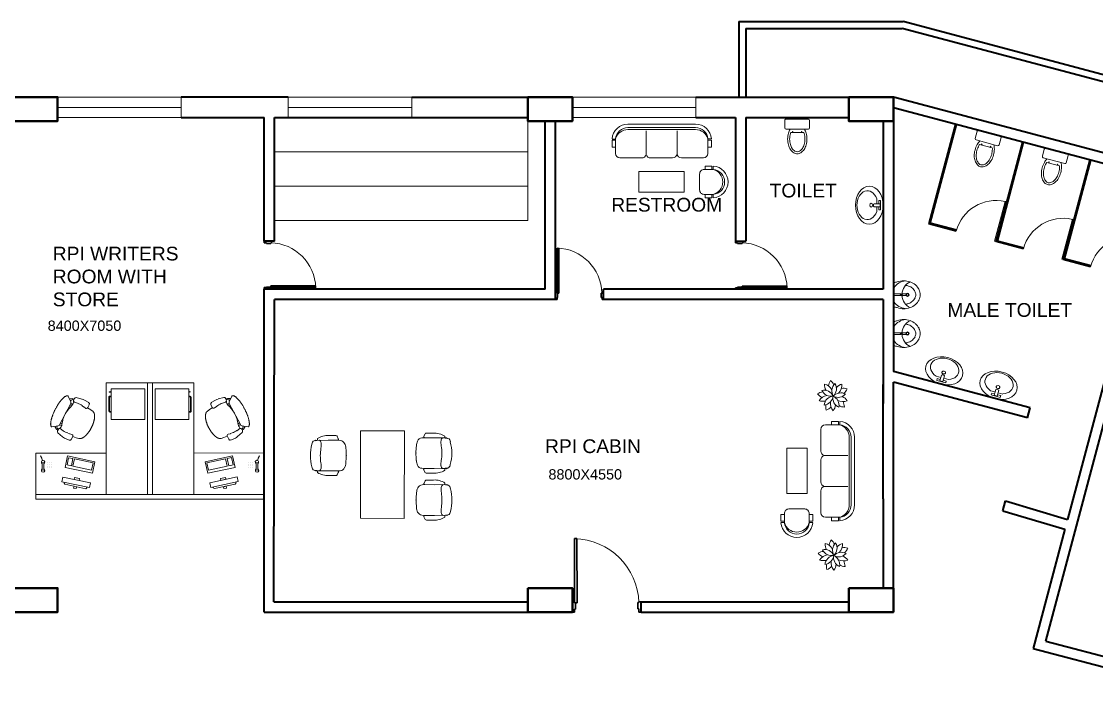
# Model space of a CAD drawing. Header units: millimetres. Extents: x 3079 to 579737, y 1565 to 1161826.
# Drawn here: x 98665 to 114324, y 571308 to 581007 of the extents above; entities that cross this region are included whole.
import ezdxf

# ---------------------------------------------------------------- set-up
doc = ezdxf.new("R2010")
doc.units = ezdxf.units.MM
for name, color, linetype, lineweight in [('1', 7, 'Continuous', 35), ('A_COL', 250, 'Continuous', 40), ('A_ELE1', 250, 'Continuous', 20), ('A_WIN-DOR', 250, 'Continuous', 30), ('DOOR', 250, 'Continuous', 15), ('IG-Area', 250, 'Continuous', 30), ('partition', 253, 'Continuous', 5), ('SILL', 251, 'Continuous', 18), ('WINDOW', 252, 'Continuous', 15)]:
    doc.layers.add(name, color=color, linetype=linetype, lineweight=lineweight)
doc.layers.add('FURNITURE', color=253, linetype='Continuous', lineweight=5, transparency=0.05)
doc.layers.add('TREES', color=72, linetype='Continuous', lineweight=5, transparency=0.05)
doc.styles.get("Standard").update_dxf_attribs({"font": 'arial.ttf'})

# ---------------------------------------------------------------- blocks, each defined once
blk = doc.blocks.new('AP00XXXX$0$A$C53421247')
at = {"color": 0}
for p, q in [((80, 503), (99, 534)), ((82, 595), (83, 598)), ((82, 593), (82, 595)), ((140, 501), (82, 587)), ((83, 598), (85, 600)), ((85, 600), (87, 604)), ((87, 604), (90, 607)), ((90, 607), (92, 609)), ((92, 609), (95, 612)), ((95, 612), (99, 614)), ((99, 614), (103, 617)), ((99, 534), (115, 538)), ((103, 617), (106, 619)), ((106, 619), (111, 621)), ((111, 621), (115, 624)), ((115, 624), (120, 626)), ((120, 626), (126, 628)), ((126, 628), (132, 630)), ((132, 630), (137, 632)), ((137, 632), (144, 634)), ((144, 634), (149, 636)), ((149, 636), (157, 638)), ((157, 638), (163, 639)), ((163, 639), (170, 641)), ((170, 641), (178, 643)), ((178, 643), (186, 644)), ((186, 644), (194, 646)), ((194, 646), (202, 647)), ((202, 647), (210, 648)), ((210, 648), (219, 649)), ((219, 649), (227, 650)), ((227, 650), (236, 651)), ((236, 651), (245, 652)), ((245, 652), (254, 652)), ((254, 652), (263, 653)), ((263, 653), (273, 653)), ((273, 653), (282, 654)), ((282, 654), (292, 654)), ((292, 654), (302, 654)), ((302, 654), (311, 654)), ((311, 654), (321, 654)), ((321, 654), (331, 654)), ((331, 654), (341, 654)), ((341, 654), (351, 653)), ((351, 653), (361, 653)), ((361, 653), (371, 652)), ((371, 652), (381, 652)), ((381, 652), (390, 651)), ((390, 651), (401, 650)), ((401, 650), (410, 649)), ((410, 649), (420, 648)), ((420, 648), (430, 646)), ((430, 646), (439, 646)), ((439, 646), (449, 644)), ((449, 644), (458, 642)), ((458, 642), (468, 641)), ((468, 641), (477, 639)), ((477, 639), (486, 637)), ((486, 637), (495, 636)), ((495, 636), (504, 634)), ((504, 634), (513, 632)), ((513, 632), (520, 630)), ((520, 630), (529, 627)), ((529, 627), (537, 625)), ((537, 625), (545, 623)), ((545, 623), (552, 620)), ((552, 620), (559, 618)), ((559, 618), (566, 616)), ((566, 616), (573, 614)), ((573, 614), (580, 611)), ((576, 474), (643, 549)), ((580, 611), (586, 608)), ((586, 608), (592, 605)), ((592, 605), (597, 603)), ((597, 603), (603, 600)), ((603, 600), (608, 597)), ((608, 597), (613, 595)), ((613, 595), (617, 591)), ((617, 591), (621, 588)), ((621, 588), (625, 586)), ((625, 586), (629, 582)), ((629, 582), (632, 580)), ((632, 580), (635, 576)), ((635, 576), (637, 574)), ((637, 574), (639, 571)), ((639, 571), (641, 568)), ((641, 568), (642, 565)), ((642, 565), (643, 562)), ((643, 562), (644, 559)), ((644, 559), (645, 556)), ((645, 556), (645, 553)), ((7, 368), (36, 460)), ((90, 476), (63, 478)), ((73, 477), (80, 503)), ((95, 493), (93, 475)), ((113, 514), (95, 493)), ((113, 453), (100, 394)), ((120, 459), (111, 457)), ((127, 514), (113, 514)), ((123, 459), (120, 459)), ((145, 454), (123, 459)), ((134, 510), (127, 514)), ((151, 491), (140, 501)), ((160, 452), (145, 454)), ((165, 488), (151, 491)), ((168, 452), (160, 452)), ((166, 452), (165, 488)), ((550, 463), (165, 488)), ((184, 457), (168, 452)), ((255, 473), (184, 457)), ((195, 486), (192, 459)), ((264, 474), (255, 473)), ((327, 478), (264, 474)), ((373, 474), (327, 478)), ((434, 465), (373, 474)), ((461, 459), (434, 465)), ((496, 446), (461, 459)), ((529, 434), (496, 446)), ((520, 465), (518, 438)), ((545, 430), (529, 434)), ((545, 430), (550, 463)), ((564, 429), (545, 430)), ((550, 463), (564, 465)), ((564, 465), (576, 474)), ((588, 432), (564, 429)), ((585, 483), (591, 485)), ((591, 432), (588, 432)), ((591, 485), (604, 482)), ((597, 428), (591, 432)), ((595, 413), (600, 364)), ((604, 482), (620, 461)), ((618, 502), (606, 508)), ((633, 471), (618, 502)), ((620, 461), (621, 444)), ((650, 442), (623, 444)), ((636, 460), (633, 471)), ((638, 443), (636, 460)), ((690, 327), (673, 421)), ((2, 245), (0, 325)), ((26, 220), (76, 217)), ((83, 159), (80, 217)), ((97, 312), (98, 282)), ((98, 280), (103, 245)), ((588, 250), (580, 218)), ((593, 282), (588, 252)), ((590, 128), (600, 187)), ((602, 186), (655, 183)), ((682, 205), (691, 283)), ((90, 114), (83, 159)), ((90, 111), (90, 114)), ((90, 110), (90, 111)), ((91, 107), (90, 110)), ((92, 105), (91, 107)), ((92, 102), (92, 105)), ((93, 100), (92, 102)), ((94, 98), (93, 100)), ((95, 96), (94, 98)), ((96, 93), (95, 96)), ((97, 91), (96, 93)), ((99, 89), (97, 91)), ((100, 87), (99, 89)), ((101, 84), (100, 87)), ((103, 82), (101, 84)), ((105, 80), (103, 82)), ((107, 78), (105, 80)), ((109, 76), (107, 78)), ((111, 73), (109, 76)), ((113, 72), (111, 73)), ((116, 69), (113, 72)), ((118, 67), (116, 69)), ((120, 65), (118, 67)), ((123, 63), (120, 65)), ((125, 60), (123, 63)), ((128, 59), (125, 60)), ((132, 57), (128, 59)), ((135, 54), (132, 57)), ((138, 53), (135, 54)), ((141, 51), (138, 53)), ((144, 49), (141, 51)), ((148, 47), (144, 49)), ((151, 45), (148, 47)), ((155, 44), (151, 45)), ((158, 42), (155, 44)), ((162, 40), (158, 42)), ((165, 38), (162, 40)), ((169, 36), (165, 38)), ((173, 34), (169, 36)), ((178, 33), (173, 34)), ((182, 31), (178, 33)), ((186, 30), (182, 31)), ((190, 28), (186, 30)), ((194, 27), (190, 28)), ((199, 25), (194, 27)), ((204, 24), (199, 25)), ((207, 22), (204, 24)), ((212, 21), (207, 22)), ((217, 19), (212, 21)), ((221, 18), (217, 19)), ((226, 17), (221, 18)), ((231, 16), (226, 17)), ((236, 15), (231, 16)), ((241, 14), (236, 15)), ((246, 13), (241, 14)), ((250, 11), (246, 13)), ((256, 10), (250, 11)), ((261, 9), (256, 10)), ((266, 8), (261, 9)), ((271, 8), (266, 8)), ((276, 7), (271, 8)), ((281, 6), (276, 7)), ((287, 5), (281, 6)), ((291, 4), (287, 5)), ((297, 4), (291, 4)), ((302, 4), (297, 4)), ((307, 2), (302, 4)), ((313, 2), (307, 2)), ((318, 2), (313, 2)), ((323, 1), (318, 2)), ((328, 1), (323, 1)), ((334, 1), (328, 1)), ((339, 1), (334, 1)), ((344, 0), (339, 1)), ((350, 1), (344, 0)), ((356, 0), (350, 1)), ((360, 0), (356, 0)), ((366, 0), (360, 0)), ((371, 0), (366, 0)), ((376, 1), (371, 0)), ((382, 0), (376, 1)), ((387, 1), (382, 0)), ((392, 1), (387, 1)), ((397, 1), (392, 1)), ((402, 1), (397, 1)), ((407, 2), (402, 1)), ((412, 2), (407, 2)), ((417, 3), (412, 2)), ((423, 3), (417, 3)), ((427, 4), (423, 3)), ((432, 4), (427, 4)), ((437, 6), (432, 4)), ((442, 6), (437, 6)), ((447, 7), (442, 6)), ((451, 8), (447, 7)), ((455, 9), (451, 8)), ((460, 9), (455, 9)), ((465, 10), (460, 9)), ((469, 12), (465, 10)), ((474, 12), (469, 12)), ((478, 13), (474, 12)), ((482, 15), (478, 13)), ((486, 16), (482, 15)), ((490, 17), (486, 16)), ((494, 18), (490, 17)), ((498, 19), (494, 18)), ((502, 21), (498, 19)), ((506, 22), (502, 21)), ((510, 23), (506, 22)), ((514, 25), (510, 23)), ((517, 27), (514, 25)), ((520, 28), (517, 27)), ((524, 30), (520, 28)), ((528, 31), (524, 30)), ((530, 33), (528, 31)), ((533, 35), (530, 33)), ((537, 36), (533, 35)), ((539, 38), (537, 36)), ((542, 40), (539, 38)), ((545, 42), (542, 40)), ((547, 43), (545, 42)), ((550, 46), (547, 43)), ((552, 47), (550, 46)), ((555, 49), (552, 47)), ((557, 51), (555, 49)), ((559, 53), (557, 51)), ((561, 55), (559, 53)), ((563, 57), (561, 55)), ((565, 59), (563, 57)), ((567, 61), (565, 59)), ((568, 63), (567, 61)), ((569, 65), (568, 63)), ((571, 67), (569, 65)), ((572, 70), (571, 67)), ((573, 71), (572, 70)), ((574, 74), (573, 71)), ((575, 76), (574, 74)), ((576, 78), (575, 76)), ((577, 81), (576, 78)), ((577, 82), (590, 128)), ((577, 82), (577, 81))]:
    blk.add_line(p, q, dxfattribs=at)
for centre, radius, start, end in [((88, 591), 6.35, 164.3929, 214.029), ((638, 553), 6.35, 318.2555, 357.1149), ((153, 324), 152, 163.1174, 179.4456), ((60, 452), 25.4, 85.1777, 163.418), ((87, 451), 25.4, 6.3757, 85.1777), ((446, 342), 350, 171.2066, 184.7536), ((251, 353), 350, 348.2663, 1.8132), ((620, 418), 25.4, 85.208, 169.2349), ((620, 418), 25.4, 169.2349, 190.8913), ((648, 417), 25.4, 9.9024, 85.208), ((28, 245), 25.4, 180.1777, 266.5099), ((78, 242), 25.4, 266.5099, 4.8356), ((124, 283), 25.4, 182.6801, 187.8199), ((604, 212), 25.4, 165.2, 266.5099), ((563, 256), 25.4, 345.2, 350.3398), ((657, 209), 25.4, 266.5099, 353.5743), ((539, 300), 152, 353.5743, 9.9024)]:
    blk.add_arc(centre, radius, start, end, dxfattribs=at)

msp = doc.modelspace()

# ---------------------------------------------------------------- linework, layer by layer
at = {"layer": '1'}
for p, q in [((109115, 581007), (111506, 581007)), ((109115, 581007), (109115, 579907)), ((115468, 579953), (111506, 581007)), ((109215, 580907), (111493, 580907)), ((109215, 580907), (109215, 579907)), ((115442, 579857), (111493, 580907)), ((98540, 579907), (99190, 579907)), ((102549, 579907), (100990, 579907)), ((104349, 579907), (106040, 579907)), ((108490, 579907), (110715, 579907)), ((109065, 579907), (109065, 579907)), ((109215, 579907), (109215, 579907)), ((111215, 579907), (111215, 579907)), ((111365, 579907), (111365, 575909)), ((115185, 578890), (111365, 579906)), ((113585, 571981), (115690, 579894)), ((115224, 578725), (111365, 579752)), ((100990, 579607), (102201, 579607)), ((102200, 577808), (102201, 579607)), ((102350, 577808), (102351, 579607)), ((102351, 579607), (106040, 579607)), ((106293, 577107), (106295, 579557)), ((106443, 576957), (106445, 579557)), ((108490, 579607), (109065, 579607)), ((109065, 579607), (109065, 577785)), ((109215, 579607), (110715, 579607)), ((109215, 579607), (109215, 577807)), ((111215, 579557), (111215, 577177)), ((111215, 579557), (111215, 577107)), ((111365, 579607), (111365, 579607)), ((112269, 579511), (111883, 578061)), ((112280, 579508), (111898, 578070)), ((113247, 579251), (112861, 577801)), ((113258, 579248), (112876, 577810)), ((114225, 578991), (113839, 577541)), ((114236, 578988), (113854, 577550)), ((115224, 578725), (113903, 573757)), ((112281, 577955), (111883, 578061)), ((112285, 577967), (111898, 578070)), ((102350, 577808), (102200, 577808)), ((109065, 577807), (109215, 577807)), ((113263, 577707), (112876, 577810)), ((113259, 577695), (112861, 577801)), ((114237, 577435), (113839, 577541)), ((114241, 577447), (113854, 577550)), ((102198, 572407), (102200, 577108)), ((106293, 577107), (102200, 577108)), ((102349, 577107), (102349, 577108)), ((106443, 577107), (106443, 577107)), ((111215, 577107), (107143, 577107)), ((107143, 576957), (107143, 577107)), ((109215, 577107), (109215, 577107)), ((111365, 577177), (111365, 577177)), ((111365, 577177), (111365, 577177)), ((111365, 577027), (111365, 577027)), ((111365, 577027), (111365, 577027)), ((102342, 572557), (102349, 576957)), ((106466, 576957), (102349, 576957)), ((109065, 576957), (107121, 576957)), ((111215, 576957), (109065, 576957)), ((109215, 576957), (109215, 576957)), ((111215, 576957), (111215, 575445)), ((113357, 575380), (111365, 575909)), ((111215, 574205), (111215, 575719)), ((111365, 572707), (111365, 575754)), ((113318, 575234), (111365, 575754)), ((111365, 575560), (111365, 575719)), ((111215, 575445), (111215, 575445)), ((113318, 575234), (113357, 575380)), ((111215, 574055), (111215, 574409)), ((111215, 574055), (111215, 572757)), ((111365, 574055), (111365, 574055)), ((112958, 573880), (112996, 574025)), ((112996, 574025), (113903, 573757)), ((112958, 573880), (113864, 573612)), ((113864, 573612), (113402, 571874)), ((102342, 572557), (106040, 572557)), ((107690, 572557), (110715, 572557)), ((107690, 572407), (107690, 572557)), ((94165, 572407), (99190, 572407)), ((102198, 572407), (106690, 572407)), ((107690, 572407), (111065, 572407)), ((113402, 571874), (115562, 571308)), ((113585, 571981), (115456, 571491))]:
    msp.add_line(p, q, dxfattribs=at)
at = {"layer": 'A_COL'}
for points in [[(98540, 579907), (98540, 579557), (99190, 579557), (99190, 579907)], [(106040, 579907), (106040, 579557), (106690, 579557), (106690, 579907)], [(110715, 579907), (110715, 579557), (111365, 579557), (111365, 579907)], [(98540, 572757), (98540, 572407), (99190, 572407), (99190, 572757)], [(106040, 572757), (106040, 572407), (106690, 572407), (106690, 572757)], [(110715, 572757), (110715, 572407), (111365, 572407), (111365, 572757)]]:
    msp.add_lwpolyline(points, close=True, dxfattribs=at)
at = {"layer": 'A_ELE1', "transparency": 33554687}
for centre, radius, start, end in [((102275, 577110), 676, 1.7241, 88.2399), ((106445, 577033), 676, 1.7422, 88.258), ((109141, 577109), 676, 1.742, 88.2578), ((106693, 572512), 966, 1.9243, 88.4401)]:
    msp.add_arc(centre, radius, start, end, dxfattribs=at)
at = {"layer": 'A_WIN-DOR'}
for p, q in [((102200, 577808), (102200, 577786)), ((102305, 577808), (102200, 577808)), ((109065, 577807), (109065, 577785)), ((109170, 577807), (109065, 577807)), ((102200, 577131), (102200, 577108)), ((107143, 577062), (107143, 576957)), ((109065, 577130), (109065, 577107)), ((106466, 576957), (106443, 576957)), ((107143, 576957), (107121, 576957)), ((106719, 573477), (106756, 573477)), ((107690, 572407), (107658, 572407))]:
    msp.add_line(p, q, dxfattribs=at)
at = {"layer": 'A_WIN-DOR', "transparency": 33554687}
for p, q in [((102305, 577786), (102305, 577808)), ((109170, 577785), (109170, 577807)), ((102200, 577786), (102232, 577786)), ((102232, 577786), (102232, 577776)), ((102232, 577776), (102296, 577776)), ((102296, 577786), (102305, 577786)), ((106466, 577053), (106466, 577708)), ((106491, 577053), (106491, 577708)), ((109065, 577785), (109097, 577785)), ((109097, 577785), (109097, 577775)), ((109097, 577775), (109161, 577775)), ((109161, 577785), (109170, 577785)), ((102200, 577131), (102232, 577131)), ((102305, 577108), (102200, 577108)), ((102232, 577131), (102232, 577140)), ((102232, 577140), (102296, 577140)), ((102296, 577156), (102951, 577156)), ((102296, 577131), (102951, 577131)), ((102305, 577131), (102328, 577131)), ((102305, 577131), (102305, 577108)), ((106443, 577062), (106443, 576957)), ((106466, 577062), (106443, 577062)), ((106466, 577062), (106466, 577085)), ((106475, 576989), (106475, 577053)), ((107111, 576989), (107111, 577053)), ((107121, 577053), (107121, 577062)), ((107121, 577062), (107143, 577062)), ((109065, 577130), (109097, 577130)), ((109170, 577107), (109065, 577107)), ((109097, 577130), (109097, 577139)), ((109097, 577139), (109161, 577139)), ((109161, 577155), (109816, 577155)), ((109161, 577130), (109816, 577130)), ((109170, 577130), (109193, 577130)), ((109170, 577130), (109170, 577107)), ((106466, 576957), (106466, 576989)), ((106466, 576989), (106475, 576989)), ((107121, 576989), (107111, 576989)), ((107121, 576957), (107121, 576989)), ((106722, 572541), (106719, 573477)), ((106759, 572541), (106756, 573477)), ((106690, 572554), (106690, 572404)), ((106722, 572554), (106690, 572554)), ((106722, 572554), (106722, 572587)), ((106736, 572450), (106736, 572541)), ((107645, 572453), (107644, 572544)), ((107658, 572544), (107658, 572557)), ((107658, 572557), (107690, 572557)), ((107690, 572559), (107690, 572409)), ((106690, 572404), (106722, 572404)), ((106722, 572404), (106722, 572450)), ((106722, 572450), (106736, 572450)), ((107658, 572453), (107645, 572453)), ((107658, 572407), (107658, 572453))]:
    msp.add_line(p, q, dxfattribs=at)
for points in [[(102296, 577786), (102296, 577776)], [(109161, 577785), (109161, 577775)], [(102296, 577131), (102296, 577156)], [(106466, 577053), (106491, 577053)], [(107121, 577053), (107111, 577053)], [(109161, 577130), (109161, 577155)], [(106722, 572541), (106759, 572541)], [(107658, 572544), (107644, 572544)]]:
    msp.add_lwpolyline(points, dxfattribs=at)
at = {"layer": 'DOOR'}
for p, q in [((112840, 577807), (112994, 578387)), ((112852, 577804), (113006, 578384)), ((113006, 578384), (112994, 578387)), ((113818, 577547), (113972, 578127)), ((113830, 577544), (113984, 578123)), ((113984, 578123), (113972, 578127)), ((112852, 577804), (112840, 577807)), ((113830, 577544), (113818, 577547))]:
    msp.add_line(p, q, dxfattribs=at)
at = {"layer": 'FURNITURE'}
for p, q in [((102351, 579607), (106040, 579607)), ((106040, 578107), (106040, 579607)), ((109785, 579567), (109785, 579459)), ((110127, 579585), (109803, 579585)), ((110145, 579459), (110145, 579567)), ((108483, 579512), (107499, 579512)), ((107499, 579462), (108483, 579462)), ((107499, 579434), (108483, 579434)), ((107765, 579068), (107765, 579415)), ((108214, 579079), (108214, 579415)), ((109803, 579441), (110127, 579441)), ((109869, 579390), (110061, 579390)), ((109896, 579406), (109896, 579390)), ((109903, 579406), (109896, 579406)), ((109896, 579390), (109903, 579390)), ((109903, 579390), (109903, 579406)), ((110027, 579390), (110027, 579406)), ((110027, 579406), (110034, 579406)), ((110034, 579390), (110027, 579390)), ((110034, 579406), (110034, 579390)), ((112585, 579408), (112557, 579304)), ((112920, 579338), (112607, 579421)), ((107267, 579296), (107317, 579296)), ((107317, 579087), (107317, 579296)), ((108664, 579297), (108714, 579297)), ((108664, 579297), (108664, 579087)), ((112570, 579282), (112883, 579198)), ((112621, 579216), (112806, 579167)), ((112651, 579225), (112647, 579209)), ((112658, 579223), (112651, 579225)), ((112654, 579207), (112658, 579223)), ((112905, 579211), (112933, 579316)), ((102351, 579107), (106040, 579107)), ((112647, 579209), (112654, 579207)), ((112774, 579175), (112778, 579191)), ((112780, 579174), (112774, 579175)), ((112778, 579191), (112785, 579189)), ((112785, 579189), (112780, 579174)), ((113563, 579148), (113535, 579044)), ((113898, 579078), (113585, 579161)), ((107701, 579021), (107383, 579021)), ((108149, 579021), (107828, 579021)), ((108598, 579021), (108280, 579021)), ((108742, 578852), (108742, 578902)), ((113548, 579022), (113861, 578938)), ((113599, 578956), (113784, 578907)), ((113629, 578965), (113625, 578949)), ((113625, 578949), (113632, 578947)), ((113636, 578963), (113629, 578965)), ((113632, 578947), (113636, 578963)), ((113752, 578915), (113756, 578931)), ((113758, 578913), (113752, 578915)), ((113756, 578931), (113763, 578929)), ((113763, 578929), (113758, 578913)), ((113883, 578951), (113911, 579055)), ((108320, 578822), (107657, 578822)), ((107657, 578822), (107657, 578523)), ((108320, 578523), (108320, 578822)), ((102351, 578607), (106040, 578607)), ((107657, 578523), (108320, 578523)), ((108742, 578439), (108742, 578489)), ((111172, 578354), (111084, 578354)), ((111172, 578310), (111084, 578310)), ((111122, 578354), (111122, 578426)), ((111122, 578239), (111122, 578310)), ((111151, 578354), (111151, 578400)), ((111151, 578400), (111179, 578400)), ((111151, 578264), (111151, 578310)), ((111172, 578310), (111172, 578354)), ((111179, 578400), (111179, 578264)), ((111179, 578264), (111151, 578264)), ((102351, 578107), (106040, 578107)), ((111375, 576852), (111375, 577202)), ((111364, 577022), (111364, 577032)), ((111364, 577032), (111375, 577032)), ((111364, 577022), (111375, 577022)), ((111375, 577039), (111472, 577039)), ((111375, 577039), (111472, 577039)), ((111472, 577032), (111473, 577032)), ((111472, 577023), (111473, 577023)), ((111491, 577039), (111551, 577039)), ((111375, 577015), (111472, 577016)), ((111375, 577015), (111473, 577016)), ((111491, 577016), (111551, 577016)), ((111375, 576287), (111375, 576637)), ((111364, 576457), (111364, 576467)), ((111364, 576467), (111375, 576467)), ((111364, 576457), (111375, 576457)), ((111375, 576474), (111472, 576474)), ((111375, 576474), (111472, 576474)), ((111375, 576451), (111472, 576451)), ((111375, 576451), (111473, 576451)), ((111472, 576467), (111473, 576467)), ((111472, 576458), (111473, 576458)), ((111491, 576474), (111551, 576474)), ((111491, 576451), (111551, 576451)), ((111988, 575841), (112057, 575822)), ((111998, 575779), (112005, 575806)), ((112129, 575744), (111998, 575779)), ((112005, 575806), (112049, 575794)), ((112044, 575774), (112066, 575858)), ((112044, 575774), (112087, 575763)), ((112087, 575763), (112109, 575847)), ((112092, 575783), (112136, 575771)), ((112100, 575811), (112169, 575792)), ((112136, 575771), (112129, 575744)), ((99899, 575746), (100537, 575747)), ((99900, 574120), (99899, 575746)), ((99944, 575611), (99944, 575614)), ((99944, 575614), (99947, 575614)), ((99945, 575614), (99947, 575614)), ((99945, 575614), (99945, 575614)), ((99947, 575614), (99960, 575614)), ((99947, 575614), (99960, 575614)), ((99947, 575611), (99947, 575614)), ((99952, 575611), (99952, 575614)), ((99953, 575614), (99953, 575614)), ((99960, 575614), (99962, 575614)), ((99960, 575614), (99963, 575614)), ((99962, 575614), (99962, 575614)), ((99963, 575611), (99963, 575614)), ((99963, 575614), (99964, 575614)), ((99964, 575614), (99968, 575614)), ((99969, 575622), (99970, 575625)), ((99969, 575622), (99969, 575622)), ((99969, 575604), (99969, 575622)), ((99969, 575603), (99969, 575622)), ((99971, 575624), (99970, 575625)), ((99970, 575600), (99970, 575625)), ((99971, 575601), (99971, 575624)), ((100502, 574120), (100502, 575747)), ((101174, 575747), (100537, 575747)), ((100573, 574120), (100572, 575747)), ((101103, 575625), (101103, 575625)), ((101104, 575623), (101103, 575625)), ((101103, 575601), (101103, 575625)), ((101103, 575601), (101103, 575625)), ((101104, 575604), (101104, 575623)), ((101105, 575622), (101104, 575622)), ((101105, 575604), (101105, 575622)), ((101110, 575614), (101105, 575614)), ((101105, 575612), (101110, 575612)), ((101113, 575614), (101110, 575614)), ((101110, 575612), (101110, 575614)), ((101110, 575614), (101110, 575614)), ((101110, 575612), (101113, 575612)), ((101110, 575612), (101110, 575612)), ((101113, 575614), (101111, 575614)), ((101111, 575614), (101111, 575614)), ((101113, 575612), (101111, 575612)), ((101111, 575612), (101111, 575612)), ((101126, 575614), (101113, 575614)), ((101126, 575614), (101113, 575614)), ((101126, 575612), (101113, 575612)), ((101113, 575612), (101126, 575612)), ((101121, 575614), (101121, 575614)), ((101121, 575612), (101121, 575612)), ((101122, 575612), (101122, 575614)), ((101128, 575614), (101126, 575614)), ((101129, 575614), (101126, 575614)), ((101128, 575612), (101126, 575612)), ((101126, 575612), (101129, 575612)), ((101127, 575612), (101127, 575614)), ((101128, 575614), (101128, 575614)), ((101128, 575612), (101128, 575612)), ((101129, 575612), (101129, 575614)), ((101175, 574121), (101174, 575747)), ((112779, 575630), (112848, 575612)), ((112835, 575563), (112858, 575648)), ((112878, 575552), (112901, 575636)), ((99936, 575331), (99936, 575535)), ((99947, 575611), (99944, 575611)), ((99945, 575612), (99947, 575612)), ((99945, 575611), (99945, 575612)), ((99946, 575331), (99946, 575535)), ((99947, 575612), (99960, 575612)), ((99960, 575611), (99947, 575611)), ((99951, 575551), (99971, 575551)), ((99951, 575540), (99971, 575540)), ((99953, 575611), (99953, 575612)), ((99960, 575612), (99962, 575612)), ((99963, 575611), (99960, 575611)), ((99962, 575611), (99962, 575612)), ((99964, 575611), (99963, 575611)), ((99968, 575611), (99964, 575611)), ((99969, 575604), (99969, 575604)), ((99969, 575603), (99970, 575600)), ((99971, 575601), (99970, 575600)), ((99971, 575551), (99971, 575551)), ((99971, 575540), (99971, 575540)), ((101104, 575604), (101103, 575601)), ((101103, 575601), (101103, 575601)), ((101123, 575551), (101103, 575551)), ((101103, 575551), (101103, 575551)), ((101123, 575541), (101103, 575541)), ((101103, 575541), (101103, 575541)), ((101105, 575604), (101104, 575604)), ((101128, 575331), (101128, 575536)), ((101138, 575331), (101138, 575536)), ((112789, 575568), (112797, 575595)), ((112921, 575533), (112789, 575568)), ((112797, 575595), (112841, 575583)), ((112835, 575563), (112878, 575552)), ((112884, 575572), (112928, 575560)), ((112891, 575600), (112960, 575582)), ((112928, 575560), (112921, 575533)), ((99971, 575326), (99951, 575326)), ((99971, 575316), (99951, 575316)), ((99971, 575326), (99971, 575326)), ((99971, 575316), (99971, 575316)), ((101103, 575326), (101123, 575326)), ((101103, 575326), (101103, 575326)), ((101103, 575316), (101123, 575316)), ((101103, 575316), (101103, 575316)), ((110585, 575183), (110585, 575134)), ((103605, 575045), (103602, 573772)), ((104242, 575044), (103605, 575045)), ((104242, 575044), (104239, 573770)), ((104544, 575002), (104526, 574966)), ((104664, 575012), (104562, 575012)), ((110309, 574750), (110309, 575067)), ((110375, 575134), (110585, 575134)), ((102904, 574882), (102895, 574851)), ((103010, 574911), (102930, 574902)), ((102948, 574912), (102938, 574902)), ((103310, 574906), (102948, 574912)), ((102976, 574912), (102976, 574935)), ((103272, 574912), (103130, 574910)), ((103143, 574977), (103245, 574977)), ((103263, 574967), (103280, 574931)), ((104497, 574942), (104858, 574946)), ((104535, 574947), (104677, 574944)), ((104797, 574945), (104877, 574935)), ((104831, 574946), (104831, 574968)), ((104858, 574946), (104869, 574936)), ((104902, 574915), (104912, 574885)), ((110722, 574952), (110722, 573968)), ((110751, 574952), (110751, 573968)), ((110800, 573968), (110800, 574952)), ((98876, 574722), (98876, 574120)), ((98876, 574722), (99900, 574722)), ((98952, 574675), (98937, 574680)), ((99335, 574680), (99299, 574512)), ((99734, 574595), (99335, 574680)), ((102199, 574724), (101175, 574723)), ((101341, 574596), (101740, 574681)), ((101740, 574681), (101776, 574513)), ((102122, 574677), (102137, 574682)), ((102199, 574724), (102199, 574121)), ((110110, 574794), (109812, 574794)), ((109812, 574794), (109812, 574131)), ((110110, 574131), (110110, 574794)), ((110356, 574686), (110704, 574686)), ((98957, 574665), (98942, 574670)), ((98962, 574656), (98947, 574660)), ((98967, 574646), (98952, 574651)), ((98970, 574613), (98962, 574641)), ((98967, 574469), (98967, 574590)), ((98991, 574469), (98991, 574590)), ((99050, 574578), (99050, 574578)), ((99050, 574555), (99050, 574555)), ((99050, 574532), (99050, 574532)), ((99072, 574578), (99072, 574578)), ((99073, 574555), (99073, 574555)), ((99073, 574532), (99073, 574532)), ((99095, 574578), (99095, 574578)), ((99095, 574555), (99095, 574555)), ((99095, 574532), (99095, 574532)), ((99351, 574655), (99329, 574550)), ((99329, 574550), (99392, 574536)), ((99414, 574641), (99351, 574655)), ((99392, 574536), (99414, 574641)), ((99435, 574637), (99413, 574532)), ((99413, 574532), (99686, 574473)), ((99708, 574578), (99435, 574637)), ((99686, 574473), (99708, 574578)), ((99698, 574427), (99734, 574595)), ((101377, 574428), (101341, 574596)), ((101366, 574579), (101639, 574638)), ((101389, 574474), (101366, 574579)), ((101662, 574533), (101389, 574474)), ((101639, 574638), (101662, 574533)), ((101660, 574642), (101723, 574656)), ((101683, 574537), (101660, 574642)), ((101746, 574551), (101683, 574537)), ((101723, 574656), (101746, 574551)), ((101979, 574579), (101979, 574579)), ((101979, 574557), (101979, 574557)), ((101979, 574534), (101979, 574534)), ((102002, 574579), (102002, 574579)), ((102002, 574557), (102002, 574557)), ((102002, 574534), (102002, 574534)), ((102025, 574579), (102025, 574579)), ((102025, 574557), (102025, 574557)), ((102025, 574534), (102025, 574534)), ((102083, 574470), (102083, 574591)), ((102104, 574615), (102113, 574643)), ((102108, 574648), (102122, 574652)), ((102108, 574470), (102108, 574591)), ((102113, 574657), (102127, 574662)), ((102118, 574667), (102132, 574672)), ((102904, 574491), (102894, 574522)), ((104902, 574524), (104911, 574555)), ((110309, 574302), (110309, 574623)), ((99050, 574510), (99050, 574510)), ((99073, 574510), (99073, 574510)), ((99095, 574510), (99095, 574510)), ((99299, 574512), (99698, 574427)), ((101776, 574513), (101377, 574428)), ((101979, 574511), (101979, 574511)), ((102002, 574511), (102002, 574511)), ((102025, 574511), (102025, 574511)), ((103009, 574461), (102929, 574471)), ((102948, 574461), (102937, 574470)), ((103309, 574465), (102948, 574461)), ((102975, 574461), (102975, 574438)), ((103271, 574459), (103129, 574462)), ((103142, 574394), (103244, 574395)), ((103262, 574404), (103280, 574440)), ((104496, 574500), (104858, 574494)), ((104543, 574439), (104526, 574475)), ((104534, 574494), (104676, 574497)), ((104663, 574429), (104561, 574430)), ((104796, 574495), (104876, 574505)), ((104830, 574494), (104830, 574472)), ((104858, 574494), (104868, 574504)), ((99288, 574298), (99285, 574285)), ((99297, 574267), (99285, 574285)), ((99600, 574203), (99297, 574267)), ((99618, 574214), (99600, 574203)), ((99620, 574227), (99618, 574214)), ((101455, 574228), (101457, 574215)), ((101457, 574215), (101475, 574204)), ((101475, 574204), (101778, 574269)), ((101778, 574269), (101790, 574287)), ((101787, 574299), (101790, 574287)), ((104499, 574259), (104861, 574263)), ((104546, 574319), (104529, 574283)), ((104538, 574264), (104680, 574261)), ((104666, 574329), (104565, 574329)), ((104799, 574262), (104879, 574253)), ((104833, 574263), (104833, 574286)), ((104861, 574263), (104871, 574253)), ((104905, 574233), (104914, 574202)), ((110367, 574236), (110704, 574236)), ((98876, 574120), (100538, 574120)), ((98876, 574049), (98876, 574120)), ((98876, 574049), (100538, 574050)), ((98876, 574049), (100538, 574050)), ((102199, 574121), (100538, 574120)), ((102199, 574121), (100538, 574120)), ((102199, 574051), (100538, 574050)), ((102199, 574051), (100538, 574050)), ((102199, 574051), (100538, 574050)), ((102199, 574051), (102199, 574121)), ((109812, 574131), (110110, 574131)), ((110309, 573853), (110309, 574170)), ((103602, 573772), (104239, 573770)), ((104498, 573817), (104860, 573812)), ((104545, 573757), (104528, 573792)), ((104537, 573811), (104679, 573814)), ((104665, 573746), (104563, 573747)), ((104798, 573812), (104878, 573822)), ((104833, 573812), (104832, 573789)), ((104860, 573812), (104870, 573821)), ((104904, 573842), (104914, 573872)), ((110585, 573787), (110375, 573787)), ((110585, 573787), (110585, 573737)), ((109727, 573709), (109777, 573709)), ((110140, 573709), (110190, 573709))]:
    msp.add_line(p, q, dxfattribs=at)
for points in [[(107317, 579277), (107267, 579277), (107267, 579177), (107317, 579177)], [(108664, 579277), (108714, 579277), (108714, 579177), (108664, 579177)], [(108722, 578852), (108722, 578902), (108623, 578902), (108623, 578852)], [(108722, 578489), (108722, 578439), (108623, 578439), (108623, 578489)], [(110565, 575134), (110565, 575183), (110465, 575183), (110465, 575134)], [(109777, 573729), (109727, 573729), (109727, 573828), (109777, 573828)], [(110140, 573729), (110190, 573729), (110190, 573828), (110140, 573828)], [(110565, 573787), (110565, 573737), (110466, 573737), (110466, 573787)]]:
    msp.add_lwpolyline(points, dxfattribs=at)
for points in [[(108742, 578852), (108609, 578852, 0.414214), (108543, 578786), (108543, 578555, 0.414214), (108609, 578489), (108742, 578489)], [(108742, 578489, 0.755929), (108742, 578852, 0.755929)], [(110140, 573709), (110140, 573841, 0.414214), (110074, 573908), (109843, 573908, 0.414214), (109777, 573841), (109777, 573709)], [(109777, 573709, 0.755929), (110140, 573709, 0.755929)]]:
    msp.add_lwpolyline(points, format="xyb", dxfattribs=at)
for points in [[(100460, 575210), (99971, 575210), (99971, 575656), (100460, 575656)], [(100614, 575210), (101103, 575210), (101103, 575657), (100613, 575656)], [(99668, 574288), (99269, 574373), (99254, 574305), (99654, 574219)], [(99512, 574350), (99438, 574366), (99432, 574339), (99506, 574323)], [(101407, 574289), (101806, 574375), (101820, 574306), (101421, 574220)], [(101563, 574351), (101637, 574367), (101643, 574340), (101569, 574324)], [(99467, 574231), (99430, 574239), (99424, 574212), (99461, 574204)], [(101608, 574232), (101645, 574240), (101651, 574213), (101614, 574205)]]:
    msp.add_lwpolyline(points, close=True, dxfattribs=at)
for centre, radius in [((111481, 577028), 14.9), ((111571, 577027), 23.7), ((111481, 576463), 14.9), ((111571, 576462), 23.7)]:
    msp.add_circle(centre, radius, dxfattribs=at)
for centre, radius, start, end in [((109803, 579567), 18, 90.0001, 180.0001), ((110127, 579567), 18, 0.0001, 90.0001), ((107499, 579280), 232, 90.001, 175.905), ((107499, 579280), 182, 90.001, 174.7851), ((107499, 579245), 189, 90.001, 164.1744), ((108483, 579280), 232, 4.0971, 90.001), ((108483, 579280), 182, 5.2169, 90.001), ((108483, 579245), 189, 15.8276, 90.001), ((109803, 579459), 18, 180.0001, 270.0001), ((110155, 579296), 330, 164.9269, 180.0001), ((110062, 579321), 233, 149.0967, 164.9269), ((110155, 579296), 301, 164.9269, 180.0001), ((110062, 579321), 204, 160.1761, 164.9269), ((109869, 579321), 204, 15.0732, 19.8241), ((109775, 579296), 301, 0.0001, 15.0732), ((109869, 579321), 233, 15.0732, 30.9035), ((109775, 579296), 330, 0.0001, 15.0732), ((110127, 579459), 18, 270.0001, 0.0001), ((112602, 579404), 18, 75.1045, 165.1045), ((110155, 579296), 330, 180.0001, 195.0732), ((110155, 579296), 301, 180.0001, 195.0732), ((110062, 579271), 204, 195.0732, 213.0316), ((109869, 579271), 204, 326.9685, 344.9269), ((109775, 579296), 301, 344.9269, 0.0001), ((109775, 579296), 330, 344.9269, 0.0001), ((112873, 579051), 330, 150.0314, 165.1045), ((112575, 579299), 18, 165.1045, 255.1045), ((112789, 579100), 233, 134.2011, 150.0314), ((112789, 579100), 204, 145.2805, 150.0314), ((112603, 579149), 233, 0.1776, 16.0079), ((112916, 579320), 18, 345.1045, 75.1045), ((107383, 579087), 66.3, 180.001, 270.001), ((107701, 579087), 66.3, 270.001, 343.4775), ((107828, 579087), 66.3, 196.5245, 270.001), ((108149, 579087), 66.3, 270.001, 353.2071), ((108280, 579087), 66.3, 186.7949, 270.001), ((108598, 579087), 66.3, 270.001, 0.001), ((110062, 579271), 233, 195.0732, 213.0316), ((110002, 579232), 162, 213.0316, 237.5003), ((110002, 579232), 134, 213.0316, 237.5003), ((109965, 579174), 93.1, 237.5003, 270.0001), ((109965, 579174), 64.3, 237.5003, 270.0001), ((109965, 579174), 64.3, 270.0001, 302.4999), ((109965, 579174), 93.1, 270.0001, 302.4999), ((109928, 579232), 134, 302.4999, 326.9685), ((109928, 579232), 162, 302.4999, 326.9685), ((109869, 579271), 233, 326.9685, 344.9269), ((112873, 579051), 330, 165.1045, 180.1776), ((112873, 579051), 301, 165.1045, 180.1776), ((112873, 579051), 301, 150.0314, 165.1045), ((112506, 579149), 301, 330.0314, 345.1045), ((112506, 579149), 330, 330.0314, 345.1045), ((112506, 579149), 301, 345.1045, 0.1776), ((112603, 579149), 204, 0.1776, 4.9285), ((112506, 579149), 330, 345.1045, 0.1776), ((112888, 579216), 18, 255.1045, 345.1045), ((113580, 579143), 18, 75.1045, 165.1045), ((113894, 579060), 18, 345.1045, 75.1045), ((108725, 578670), 232, 274.0971, 85.905), ((112776, 579051), 233, 180.1776, 198.136), ((112709, 579029), 162, 198.136, 222.6047), ((112776, 579051), 204, 180.1776, 198.136), ((112709, 579029), 134, 198.136, 222.6047), ((112658, 578982), 93.1, 222.6047, 255.1045), ((112658, 578982), 64.3, 222.6047, 255.1045), ((112658, 578982), 64.3, 255.1045, 287.6043), ((112637, 579048), 134, 287.6043, 312.073), ((112637, 579048), 162, 287.6043, 312.073), ((112590, 579101), 204, 312.073, 330.0314), ((112590, 579101), 233, 312.073, 330.0314), ((113851, 578791), 330, 150.0314, 165.1045), ((113553, 579039), 18, 165.1045, 255.1045), ((113851, 578791), 301, 150.0314, 165.1045), ((113767, 578840), 233, 134.2011, 150.0314), ((113767, 578840), 204, 145.2805, 150.0314), ((113581, 578889), 204, 0.1776, 4.9285), ((113581, 578889), 233, 0.1776, 16.0079), ((113866, 578956), 18, 255.1045, 345.1045), ((108725, 578670), 182, 275.2169, 84.7851), ((112658, 578982), 93.1, 255.1045, 287.6043), ((113851, 578791), 330, 165.1045, 180.1776), ((113754, 578791), 233, 180.1776, 198.136), ((113851, 578791), 301, 165.1045, 180.1776), ((113754, 578791), 204, 180.1776, 198.136), ((113484, 578889), 301, 330.0314, 345.1045), ((113484, 578889), 330, 330.0314, 345.1045), ((113484, 578889), 301, 345.1045, 0.1776), ((113484, 578889), 330, 345.1045, 0.1776), ((113687, 578769), 162, 198.136, 222.6047), ((113687, 578769), 134, 198.136, 222.6047), ((113636, 578722), 93.1, 222.6047, 255.1045), ((113636, 578722), 64.3, 222.6047, 255.1045), ((113636, 578722), 93.1, 255.1045, 287.6043), ((113636, 578722), 64.3, 255.1045, 287.6043), ((113615, 578788), 134, 287.6043, 312.073), ((113615, 578788), 162, 287.6043, 312.073), ((113568, 578840), 204, 312.073, 330.0314), ((113568, 578840), 233, 312.073, 330.0314), ((111562, 577002), 229, 94.8869, 144.6725), ((111537, 576711), 517, 103.0139, 108.2562), ((111515, 576946), 285, 90.0477, 109.3112), ((111690, 577032), 199, 113.4034, 177.8323), ((111515, 576946), 285, 70.7841, 90.0477), ((111529, 576986), 243, 49.8926, 70.7841), ((111481, 577028), 10, 90.0477, 270.0477), ((111481, 577027), 10, 90.0477, 270.0477), ((111481, 577028), 10, 270.0477, 90.0477), ((111481, 577027), 10, 270.0477, 90.0477), ((111515, 576946), 220, 70.7841, 83.0337), ((111571, 577027), 14.1, 90.0477, 270.0477), ((111571, 577027), 14.1, 270.0477, 90.0477), ((111529, 576986), 178, 49.8926, 70.7841), ((111550, 577011), 145, 26.1958, 49.8926), ((111583, 577027), 108, 0.0477, 26.1958), ((111583, 577027), 108, 333.8996, 0.0477), ((111550, 577011), 210, 26.1958, 49.8926), ((111583, 577027), 173, 0.0477, 26.1958), ((111583, 577027), 173, 333.8996, 0.0477), ((111562, 577054), 229, 215.5197, 263.8921), ((111690, 577023), 199, 182.263, 246.692), ((111515, 577109), 220, 277.0617, 289.3112), ((111529, 577069), 178, 289.3112, 310.2027), ((111529, 577069), 243, 289.3112, 310.2027), ((111550, 577044), 145, 310.2027, 333.8996), ((111550, 577044), 210, 310.2027, 333.8996), ((111536, 577344), 517, 251.8392, 257.0814), ((111515, 577109), 285, 250.7841, 270.0477), ((111515, 577109), 285, 270.0477, 289.3112), ((111562, 576437), 229, 94.8869, 144.6725), ((111537, 576146), 517, 103.0139, 108.2562), ((111515, 576381), 285, 90.0477, 109.3112), ((111690, 576467), 199, 113.4034, 177.8323), ((111515, 576381), 285, 70.7841, 90.0477), ((111515, 576381), 220, 70.7841, 83.0337), ((111529, 576421), 178, 49.8926, 70.7841), ((111529, 576421), 243, 49.8926, 70.7841), ((111550, 576446), 145, 26.1958, 49.8926), ((111550, 576446), 210, 26.1958, 49.8926), ((111481, 576463), 10, 90.0477, 270.0477), ((111481, 576462), 10, 90.0477, 270.0477), ((111481, 576463), 10, 270.0477, 90.0477), ((111481, 576462), 10, 270.0477, 90.0477), ((111690, 576458), 199, 182.263, 246.692), ((111571, 576462), 14.1, 90.0477, 270.0477), ((111571, 576462), 14.1, 270.0477, 90.0477), ((111550, 576479), 145, 310.2027, 333.8996), ((111583, 576462), 108, 0.0477, 26.1958), ((111583, 576462), 108, 333.8996, 0.0477), ((111583, 576462), 173, 0.0477, 26.1958), ((111583, 576462), 173, 333.8996, 0.0477), ((111562, 576489), 229, 215.5197, 263.8921), ((111536, 576779), 517, 251.8392, 257.0814), ((111515, 576544), 285, 250.7841, 270.0477), ((111515, 576544), 285, 270.0477, 289.3112), ((111515, 576544), 220, 277.0617, 289.3112), ((111529, 576504), 178, 289.3112, 310.2027), ((111529, 576504), 243, 289.3112, 310.2027), ((111550, 576479), 210, 310.2027, 333.8996), ((100009, 575613), 41.2, 167.3507, 178.3819), ((100009, 575613), 40.9, 178.3695, 181.6928), ((101065, 575613), 41.2, 1.6803, 12.7115), ((101065, 575613), 40.9, 358.3695, 1.6928), ((101065, 575613), 41.2, 347.3507, 358.3819), ((99951, 575535), 15.1, 90.0311, 180.0311), ((99951, 575535), 5.02, 90.0311, 180.0311), ((100009, 575613), 41.2, 181.6803, 192.7115), ((101123, 575536), 15.1, 0.0311, 90.0311), ((101123, 575536), 5.02, 0.0311, 90.0311), ((99951, 575331), 15.1, 180.0311, 270.0311), ((99951, 575331), 5.02, 180.0311, 270.0311), ((101123, 575331), 15.1, 270.0311, 0.0311), ((101123, 575331), 5.02, 270.0311, 0.0311), ((110568, 574952), 232, 0.001, 85.905), ((104559, 574994), 17.9, 81.5598, 152.7148), ((104678, 574725), 288, 57.9434, 92.8555), ((110375, 575067), 66.3, 90.001, 180.001), ((110568, 574952), 182, 0.001, 84.7851), ((110533, 574952), 189, 0.001, 74.1744), ((103501, 574685), 628, 164.6968, 195.0753), ((102931, 574873), 28.4, 92.5891, 161.734), ((103128, 574690), 288, 86.9166, 121.8287), ((102985, 574867), 45.2, 4.4738, 70.3475), ((102985, 574867), 45.2, 4.4738, 70.3475), ((102714, 574847), 318, 350.3107, 4.4751), ((103248, 574959), 17.9, 27.0573, 98.2123), ((103271, 574924), 12.2, 273.7577, 33.3104), ((103304, 574832), 74.1, 22.6749, 85.6946), ((103215, 574787), 174, 2.0489, 25.1557), ((104591, 574822), 174, 154.6163, 177.7231), ((104502, 574868), 74.1, 94.0775, 157.0972), ((104536, 574959), 12.2, 146.4616, 266.0143), ((105093, 574879), 318, 175.297, 189.4614), ((104821, 574901), 45.2, 109.4246, 175.2983), ((104876, 574907), 28.4, 18.0381, 87.183), ((104305, 574721), 628, 344.6968, 15.0753), ((103659, 574685), 641, 170.3108, 189.4613), ((102315, 574688), 1080, 354.1574, 5.6146), ((105491, 574719), 1080, 174.1574, 185.6146), ((104147, 574721), 641, 350.3108, 9.4613), ((110375, 574750), 66.3, 180.001, 253.4775), ((110375, 574623), 66.3, 106.5245, 180.001), ((98979, 574590), 25.4, 298.5226, 241.5397), ((102095, 574591), 25.4, 298.5226, 241.5397), ((102713, 574527), 318, 355.297, 9.4614), ((103215, 574584), 174, 334.6163, 357.7231), ((104591, 574619), 174, 182.0489, 205.1557), ((104502, 574574), 74.1, 202.6749, 265.6946), ((105092, 574560), 318, 170.3107, 184.4751), ((104821, 574539), 45.2, 184.4738, 250.3475), ((104821, 574539), 45.2, 184.4738, 250.3475), ((104875, 574533), 28.4, 272.5891, 341.734), ((98979, 574469), 25.4, 118.5226, 61.5397), ((102096, 574470), 25.4, 118.5226, 61.5397), ((102930, 574500), 28.4, 198.0381, 267.183), ((103128, 574682), 288, 237.9434, 272.8555), ((102985, 574505), 45.2, 289.4246, 355.2983), ((103247, 574413), 17.9, 261.5598, 332.7148), ((103270, 574447), 12.2, 326.4616, 86.0143), ((103304, 574539), 74.1, 274.0775, 337.0972), ((104535, 574482), 12.2, 93.7577, 213.3104), ((104558, 574448), 17.9, 207.0573, 278.2123), ((104678, 574716), 288, 266.9166, 301.8287), ((104594, 574139), 174, 154.6163, 177.7231), ((104505, 574185), 74.1, 94.0775, 157.0972), ((104538, 574277), 12.2, 146.4616, 266.0143), ((104562, 574311), 17.9, 81.5598, 152.7148), ((104681, 574042), 288, 57.9434, 92.8555), ((105095, 574197), 318, 175.297, 189.4614), ((104824, 574218), 45.2, 109.4246, 175.2983), ((104878, 574224), 28.4, 18.0381, 87.183), ((110375, 574302), 66.3, 180.001, 263.2071), ((110375, 574170), 66.3, 96.7949, 180.001), ((105494, 574036), 1080, 174.1574, 185.6146), ((104149, 574039), 641, 350.3108, 9.4613), ((104307, 574038), 628, 344.6968, 15.0753), ((104593, 573936), 174, 182.0489, 205.1557), ((105095, 573877), 318, 170.3107, 184.4751), ((110568, 573968), 232, 274.0971, 0.001), ((110568, 573968), 182, 275.2169, 0.001), ((110533, 573968), 189, 285.8276, 0.001), ((104504, 573891), 74.1, 202.6749, 265.6946), ((104538, 573799), 12.2, 93.7577, 213.3104), ((104561, 573765), 17.9, 207.0573, 278.2123), ((104681, 574033), 288, 266.9166, 301.8287), ((104823, 573856), 45.2, 184.4738, 250.3475), ((104823, 573856), 45.2, 184.4738, 250.3475), ((104877, 573851), 28.4, 272.5891, 341.734), ((110375, 573853), 66.3, 180.001, 270.001), ((109959, 573725), 232, 184.0971, 355.905), ((109959, 573725), 182, 185.2169, 354.7851)]:
    msp.add_arc(centre, radius, start, end, dxfattribs=at)
for centre, major_axis, start_param, end_param in [((111015, 578332), (0, 277), 1.570796326794886, 7.853981633974473), ((110986, 578332), (0, 210), -1.109185, 4.250778), ((111041, 578332), (0, -28.6), -1.570796, 4.712389), ((111094, 578332), (0, -26), 3.694408, 5.73037), ((112106, 575919), (267, -71), 1.570796326794886, 7.853981633974473), ((112113, 575948), (203, -54), -1.109185, 4.250778), ((112897, 575709), (267, -71), 1.570796326794886, 7.853981633974473), ((112085, 575843), (-25.1, 6.7), 3.694408, 5.73037), ((112099, 575894), (-27.6, 7.3), -1.570796, 4.712389), ((112905, 575738), (203, -54), -1.109185, 4.250778), ((112877, 575632), (-25.1, 6.7), 3.694408, 5.73037), ((112890, 575684), (-27.6, 7.3), -1.570796, 4.712389)]:
    msp.add_ellipse(centre, major_axis=major_axis, ratio=0.723214, start_param=start_param, end_param=end_param, dxfattribs=at)
for p in [(103395, 574685), (104411, 574721), (104414, 574038)]:
    msp.add_point(p, dxfattribs=at)
at = {"layer": 'partition'}
for centre in [(112861, 577801), (113839, 577541), (114817, 577281)]:
    msp.add_arc(centre, 600, 77.2058, 165.1045, dxfattribs=at)
at = {"layer": 'SILL'}
for p, q in [((99190, 579907), (100990, 579907)), ((104349, 579907), (102549, 579907)), ((108490, 579907), (106690, 579907)), ((100990, 579607), (99190, 579607)), ((102549, 579607), (104349, 579607)), ((108490, 579607), (106690, 579607))]:
    msp.add_line(p, q, dxfattribs=at)
at = {"layer": 'TREES'}
for centre, radius, start, end in [((110638, 575659), 224, 148.2105, 169.3514), ((110368, 575663), 140, 21.5086, 55.2476), ((110358, 575497), 141, 23.0447, 104.2473), ((110460, 575702), 153, 206.7761, 280.5159), ((110541, 575724), 180, 179.1301, 209.4931), ((110322, 575565), 166, 27.1324, 76.6013), ((110622, 575625), 153, 134.7761, 208.5159), ((110395, 575658), 141, 311.0447, 32.2473), ((110668, 575555), 180, 107.1301, 137.4931), ((110449, 575713), 166, 315.1324, 4.6013), ((110636, 575442), 224, 76.2105, 97.3514), ((110556, 575700), 140, 309.5086, 343.2476), ((110345, 575472), 140, 93.5086, 127.2476), ((110432, 575728), 224, 220.2105, 241.3514), ((110424, 575398), 166, 99.1324, 148.6013), ((110340, 575656), 180, 251.1301, 281.4932), ((110500, 575411), 141, 95.0447, 176.2473), ((110336, 575572), 153, 278.7761, 352.5159), ((110614, 575444), 166, 171.1324, 220.6013), ((110625, 575520), 141, 167.0447, 248.2473), ((110599, 575446), 153, 62.7761, 136.5159), ((110560, 575673), 141, 239.0447, 320.2473), ((110422, 575414), 153, 350.7761, 64.5159), ((110629, 575638), 166, 243.1324, 292.6013), ((110546, 575381), 180, 35.1301, 65.4931), ((110429, 575376), 224, 4.2105, 25.3514), ((110519, 575392), 140, 165.5086, 199.2476), ((110302, 575553), 224, 292.2105, 313.3514), ((110343, 575444), 180, 323.1301, 353.4931), ((110649, 575532), 140, 237.5086, 271.2476), ((110648, 573338), 224, 148.2105, 169.3514), ((110378, 573342), 140, 21.5086, 55.2476), ((110355, 573151), 140, 93.5086, 127.2476), ((110367, 573176), 141, 23.0447, 104.2473), ((110469, 573381), 153, 206.7761, 280.5159), ((110550, 573403), 180, 179.1301, 209.4931), ((110332, 573244), 166, 27.1324, 76.6013), ((110632, 573304), 153, 134.7761, 208.5159), ((110404, 573337), 141, 311.0447, 32.2473), ((110608, 573125), 153, 62.7761, 136.5159), ((110677, 573234), 180, 107.1301, 137.4931), ((110459, 573393), 166, 315.1324, 4.6013), ((110646, 573121), 224, 76.2105, 97.3514), ((110566, 573379), 140, 309.5086, 343.2476), ((110441, 573407), 224, 220.2105, 241.3514), ((110433, 573077), 166, 99.1324, 148.6013), ((110350, 573335), 180, 251.1301, 281.4932), ((110510, 573090), 141, 95.0447, 176.2473), ((110345, 573251), 153, 278.7761, 352.5159), ((110623, 573123), 166, 171.1324, 220.6013), ((110635, 573199), 141, 167.0447, 248.2473), ((110570, 573352), 141, 239.0447, 320.2473), ((110431, 573093), 153, 350.7761, 64.5159), ((110639, 573317), 166, 243.1324, 292.6013), ((110555, 573060), 180, 35.1301, 65.4931), ((110439, 573055), 224, 4.2105, 25.3514), ((110529, 573071), 140, 165.5086, 199.2476), ((110312, 573232), 224, 292.2105, 313.3514), ((110353, 573123), 180, 323.1301, 353.4931), ((110659, 573211), 140, 237.5086, 271.2476)]:
    msp.add_arc(centre, radius, start, end, dxfattribs=at)
at = {"layer": 'WINDOW'}
for p, q in [((99190, 579907), (99190, 579607)), ((100990, 579907), (100990, 579607)), ((102549, 579907), (102549, 579607)), ((104349, 579907), (104349, 579607)), ((108490, 579907), (108490, 579607)), ((99190, 579757), (100990, 579757)), ((102549, 579757), (104349, 579757)), ((108490, 579757), (106690, 579757))]:
    msp.add_line(p, q, dxfattribs=at)

# ---------------------------------------------------------------- block references
at = {"layer": 'FURNITURE'}
for p, xscale, yscale, zscale, rotation in [((99562, 574819), 0.9034715759433989, 0.9034715759433989, 0.9034715759433989, 65.93934662055824), ((101513, 574820), -0.9034715760341038, 0.903471575882077, 0.9034715759031048, 294.1228958891023)]:
    msp.add_blockref('AP00XXXX$0$A$C53421247', p, dxfattribs=dict(at, xscale=xscale, yscale=yscale, zscale=zscale, rotation=rotation))

# ---------------------------------------------------------------- texts
at = {"layer": 'IG-Area', "attachment_point": 1}
for s, insert, char_height in [('{\\H0.4x;TOILET}  ', (109563, 578645), 500), ('{\\H0.4x;RESTROOM}  ', (107256, 578439), 500), ('RPI WRITERS \\PROOM WITH \\PSTORE', (99121, 577727), 200), ('MALE TOILET', (112152, 576906), 200), ('8400X7050', (99047, 576652), 150), ('RPI CABIN  ', (106292, 574922), 200), ('8800X4550', (106341, 574487), 150)]:
    msp.add_mtext_dynamic_manual_height_columns(s, width=38356.19, gutter_width=12.5, heights=[0], dxfattribs=dict(at, insert=insert, char_height=char_height))

doc.saveas('drawing.dxf')
